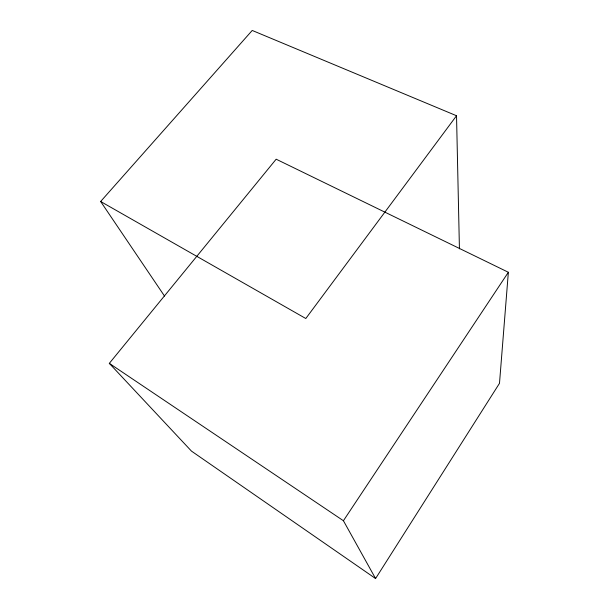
<?xml version="1.0" encoding="UTF-8"?>
<svg xmlns="http://www.w3.org/2000/svg" width="609" height="609" viewBox="0 0 609 609"><rect width="100%" height="100%" fill="white"/><g stroke="black" fill="none" stroke-linecap="round" stroke-linejoin="round"><path stroke-width="0.91" d="M508.355 272.269L499.494 383.312L375.578 578.55L191.47 451.109L109.316 363.367L276.166 159.2L508.355 272.269L343.415 520.733L375.578 578.55M456.529 115.74L305.802 318.515L100.645 201.495L252.217 30.45L456.529 115.74L459.43 248.86M109.316 363.367L343.415 520.733M100.645 201.495L164.506 296.058"/></g></svg>
